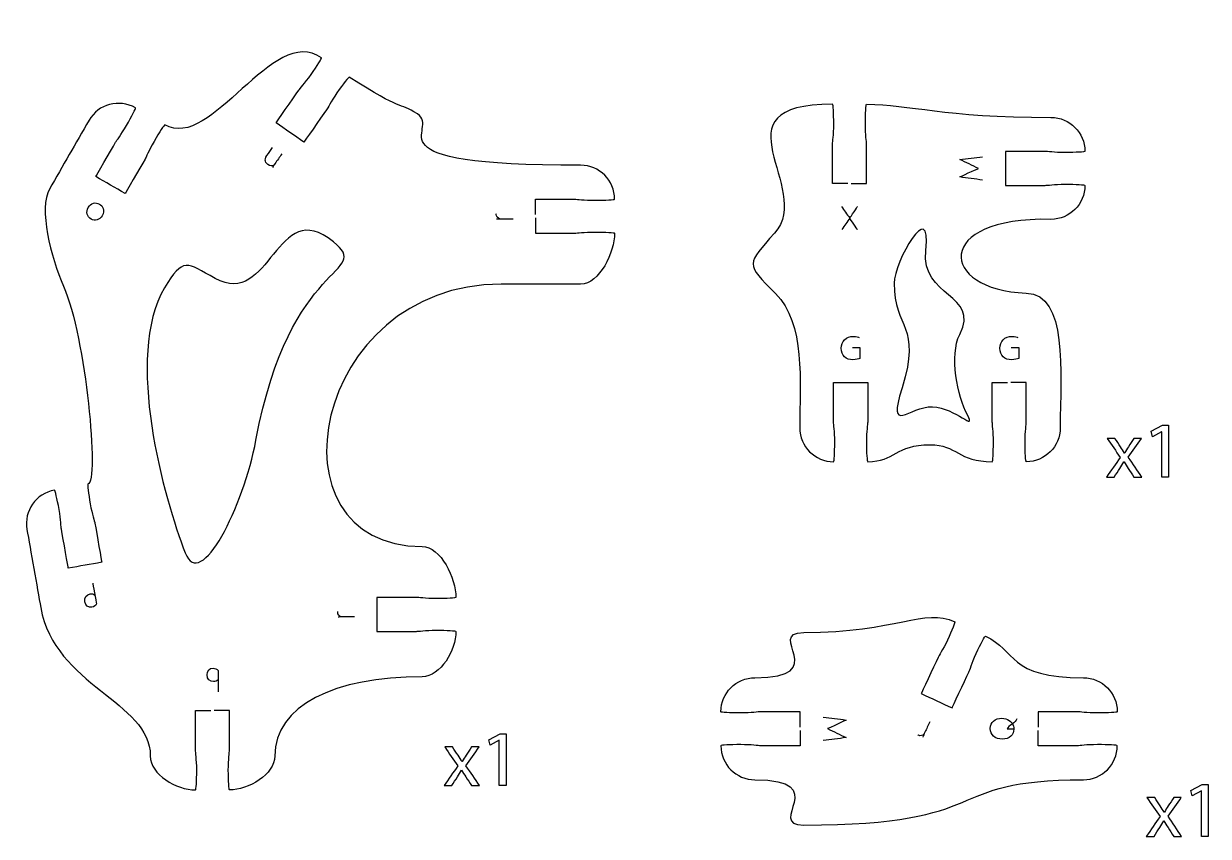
# Model space of a CAD drawing. Extents: x 0 to 1000, y 0 to 600.
# Drawn here: x 429.1 to 533.7, y 303.2 to 375 of the extents above; entities that cross this region are included whole.
import ezdxf

# ---------------------------------------------------------------- set-up
doc = ezdxf.new("R2010")
doc.units = 0
doc.header["$MEASUREMENT"] = 0
doc.layers.add('DEFAULT', color=7, linetype='CONTINUOUS')

msp = doc.modelspace()

# ---------------------------------------------------------------- linework, layer by layer
at = {"layer": 'DEFAULT', "color": 250}
for points in [[(529.54, 338.92), (529.53, 338.92), (528.73, 338.49), (528.61, 338.97), (529.61, 339.5), (530.14, 339.5), (530.14, 334.92), (529.54, 334.92)], [(471.05, 311.69), (471.04, 311.69), (470.24, 311.26), (470.12, 311.73), (471.12, 312.26), (471.65, 312.26), (471.65, 307.68), (471.05, 307.68)], [(533.05, 307.21), (533.04, 307.21), (532.24, 306.78), (532.12, 307.25), (533.12, 307.79), (533.65, 307.79), (533.65, 303.2), (533.05, 303.2)]]:
    msp.add_lwpolyline(points, close=True, dxfattribs=at)
at = {"layer": 'DEFAULT', "color": 1}
for points, knots in [([(474.24, 358.11), (474.24, 358.56), (474.24, 359.01), (474.24, 359.46), (475.4, 359.46), (476.57, 359.46), (477.74, 359.46), (477.91, 359.46), (478.52, 359.36), (479.49, 359.36), (480.45, 359.36), (481.24, 359.41), (481.24, 359.46), (481.24, 361.12), (479.89, 362.46), (478.23, 362.46), (458.68, 362.46), (466.04, 365.57), (463.82, 366.99), (462.1, 368.08), (462.61, 367.15), (457.81, 370.23), (457.77, 370.26), (457.28, 369.64), (456.72, 368.85), (456.17, 368.06), (455.9, 367.5), (455.8, 367.36), (455.3, 366.64), (453.8, 364.49), (453.8, 364.49), (452.98, 365.07), (452.16, 365.64), (451.34, 366.21), (451.34, 366.21), (452.84, 368.37), (453.35, 369.08), (453.44, 369.22), (453.88, 369.67), (454.43, 370.46), (454.99, 371.25), (455.4, 371.92), (455.35, 371.95), (451.03, 374.96), (445.64, 363.65), (441.53, 366.02), (441.48, 366.05), (441.05, 365.4), (440.57, 364.56), (440.08, 363.72), (439.87, 363.15), (439.78, 362.99), (439.34, 362.24), (438.03, 359.96), (438.03, 359.96), (437.16, 360.46), (436.3, 360.96), (435.43, 361.46), (435.43, 361.46), (436.74, 363.73), (437.18, 364.49), (437.27, 364.64), (437.66, 365.12), (438.14, 365.96), (438.63, 366.8), (438.98, 367.5), (438.93, 367.52), (437.49, 368.35), (435.66, 367.86), (434.83, 366.43), (433.67, 364.41), (432.5, 362.38), (431.34, 360.36), (430.36, 358.67), (431.46, 354.33), (432.58, 351.78), (434.57, 347.28), (435.74, 334.46), (434.74, 334.29), (434.69, 334.28), (434.78, 333.5), (434.94, 332.55), (435.11, 331.6), (435.32, 331.01), (435.35, 330.84), (435.5, 329.98), (435.96, 327.4), (435.96, 327.4), (434.97, 327.22), (433.99, 327.05), (433, 326.88), (433, 326.88), (432.55, 329.46), (432.39, 330.32), (432.36, 330.5), (432.35, 331.11), (432.19, 332.06), (432.02, 333.01), (431.84, 333.77), (431.78, 333.77), (430.15, 333.48), (429.06, 331.93), (429.35, 330.3), (429.66, 328.57), (430.26, 325.12), (430.57, 323.4), (431.78, 316.5), (440.24, 315.12), (440.24, 310.3), (440.24, 308.65), (442.57, 307.3), (444.23, 307.3), (444.29, 307.3), (444.34, 308.08), (444.34, 309.05), (444.34, 310.02), (444.23, 310.63), (444.23, 310.8), (444.23, 311.97), (444.23, 313.13), (444.23, 314.3), (444.68, 314.3), (445.13, 314.3), (445.58, 314.3)], [0, 0, 0, 0, 3.83, 3.83, 3.83, 13.75, 13.75, 13.75, 14.75, 14.75, 14.75, 15.75, 15.75, 15.75, 16.75, 16.75, 16.75, 17.75, 17.75, 17.75, 18.75, 18.75, 18.75, 19.75, 19.75, 19.75, 20.75, 20.75, 20.75, 21.75, 21.75, 21.75, 30.258543, 30.258543, 30.258543, 31.258543, 31.258543, 31.258543, 32.258543, 32.258543, 32.258543, 33.258543, 33.258543, 33.258543, 34.258543, 34.258543, 34.258543, 35.258543, 35.258543, 35.258543, 36.258543, 36.258543, 36.258543, 37.258543, 37.258543, 37.258543, 45.771151, 45.771151, 45.771151, 46.771151, 46.771151, 46.771151, 47.771151, 47.771151, 47.771151, 48.771151, 48.771151, 48.771151, 49.771151, 49.771151, 49.771151, 69.618128, 69.618128, 69.618128, 70.618128, 70.618128, 70.618128, 71.618128, 71.618128, 71.618128, 72.618128, 72.618128, 72.618128, 73.618128, 73.618128, 73.618128, 74.618128, 74.618128, 74.618128, 83.126083, 83.126083, 83.126083, 84.126083, 84.126083, 84.126083, 85.126083, 85.126083, 85.126083, 86.126083, 86.126083, 86.126083, 87.126083, 87.126083, 87.126083, 88.126083, 88.126083, 88.126083, 89.126083, 89.126083, 89.126083, 90.126083, 90.126083, 90.126083, 91.126083, 91.126083, 91.126083, 92.126083, 92.126083, 92.126083, 102.046083, 102.046083, 102.046083, 105.876083, 105.876083, 105.876083, 105.876083]), ([(501.83, 360.84), (501.38, 360.84), (500.93, 360.84), (500.48, 360.84), (500.48, 362.01), (500.48, 363.17), (500.48, 364.34), (500.48, 364.52), (500.58, 365.12), (500.58, 366.09), (500.58, 367.06), (500.54, 367.84), (500.48, 367.84), (489.66, 367.84), (498.89, 360.41), (495.36, 356.46), (492.89, 353.7), (492.78, 353.8), (495.44, 351.14), (498.1, 348.49), (497.58, 343.34), (497.58, 339.27), (497.58, 337.62), (498.92, 336.28), (500.57, 336.28), (500.63, 336.28), (500.67, 337.05), (500.67, 338.02), (500.67, 338.99), (500.57, 339.6), (500.57, 339.77), (500.57, 340.94), (500.57, 342.11), (500.57, 343.27), (501.57, 343.27), (502.58, 343.27), (503.58, 343.27), (503.58, 342.11), (503.58, 340.94), (503.58, 339.77), (503.58, 339.6), (503.47, 338.99), (503.47, 338.02), (503.47, 337.05), (503.52, 336.28), (503.58, 336.28), (505.98, 336.28), (506.04, 337.78), (509.08, 337.78), (511.48, 337.78), (511.54, 336.28), (514.58, 336.28), (514.63, 336.28), (514.68, 337.05), (514.68, 338.02), (514.68, 338.99), (514.58, 339.6), (514.58, 339.77), (514.58, 340.94), (514.58, 342.11), (514.58, 343.27), (515.03, 343.27), (515.48, 343.27), (515.93, 343.27)], [0, 0, 0, 0, 3.83, 3.83, 3.83, 13.75, 13.75, 13.75, 14.75, 14.75, 14.75, 15.75, 15.75, 15.75, 16.75, 16.75, 16.75, 17.75, 17.75, 17.75, 18.75, 18.75, 18.75, 19.75, 19.75, 19.75, 20.75, 20.75, 20.75, 21.75, 21.75, 21.75, 31.67, 31.67, 31.67, 40.18, 40.18, 40.18, 50.1, 50.1, 50.1, 51.1, 51.1, 51.1, 52.1, 52.1, 52.1, 53.1, 53.1, 53.1, 54.1, 54.1, 54.1, 55.1, 55.1, 55.1, 56.1, 56.1, 56.1, 66.02, 66.02, 66.02, 69.85, 69.85, 69.85, 69.85]), ([(502.13, 360.84), (502.58, 360.84), (503.03, 360.84), (503.48, 360.84), (503.48, 362.01), (503.48, 363.17), (503.48, 364.34), (503.48, 364.52), (503.38, 365.12), (503.38, 366.09), (503.38, 367.06), (503.42, 367.84), (503.48, 367.84), (507.38, 367.84), (510.13, 366.68), (519.76, 366.68), (521.42, 366.68), (522.76, 365.34), (522.76, 363.68), (522.76, 363.63), (521.98, 363.58), (521.01, 363.58), (520.04, 363.58), (519.43, 363.68), (519.26, 363.68), (518.09, 363.68), (516.93, 363.68), (515.76, 363.68), (515.76, 362.68), (515.76, 361.68), (515.76, 360.68), (516.93, 360.68), (518.09, 360.68), (519.26, 360.68), (519.43, 360.68), (520.04, 360.78), (521.01, 360.78), (521.98, 360.78), (522.76, 360.74), (522.76, 360.68), (522.76, 359.02), (521.42, 357.68), (519.76, 357.68), (509.33, 357.92), (509.8, 351.45), (517.58, 351.17), (521.26, 351.04), (520.58, 344.26), (520.58, 339.27), (520.58, 337.62), (519.24, 336.28), (517.58, 336.28), (517.52, 336.28), (517.48, 337.05), (517.48, 338.02), (517.48, 338.99), (517.58, 339.6), (517.58, 339.77), (517.58, 340.94), (517.58, 342.11), (517.58, 343.27), (517.13, 343.27), (516.68, 343.27), (516.23, 343.27)], [0, 0, 0, 0, 3.82, 3.82, 3.82, 13.74, 13.74, 13.74, 14.74, 14.74, 14.74, 15.74, 15.74, 15.74, 16.74, 16.74, 16.74, 17.74, 17.74, 17.74, 18.74, 18.74, 18.74, 19.74, 19.74, 19.74, 29.66, 29.66, 29.66, 38.17, 38.17, 38.17, 48.09, 48.09, 48.09, 49.09, 49.09, 49.09, 50.09, 50.09, 50.09, 51.09, 51.09, 51.09, 52.09, 52.09, 52.09, 53.09, 53.09, 53.09, 54.09, 54.09, 54.09, 55.09, 55.09, 55.09, 56.09, 56.09, 56.09, 66.01, 66.01, 66.01, 69.84, 69.84, 69.84, 69.84]), ([(441.5, 351.64), (443.12, 354.37), (443.46, 353.87), (445.97, 352.46), (450.86, 349.72), (451.34, 359.87), (456.41, 355.7), (459.97, 352.77), (452.57, 354.39), (449.57, 338.18), (448.49, 332.34), (444.67, 324.74), (443.32, 328.22), (441.48, 332.99), (437.91, 345.58), (441.5, 351.64)], [1, 1, 1, 1, 2, 2, 2, 3, 3, 3, 4, 4, 4, 5, 5, 5, 6, 6, 6, 6]), ([(474.24, 357.81), (474.24, 357.36), (474.24, 356.91), (474.24, 356.46), (475.4, 356.46), (476.57, 356.46), (477.74, 356.46), (477.91, 356.46), (478.52, 356.56), (479.49, 356.56), (480.45, 356.56), (481.24, 356.52), (481.24, 356.46), (481.24, 354.8), (479.89, 351.96), (478.23, 351.96), (475.9, 351.96), (473.57, 351.96), (471.23, 351.96), (454.45, 351.96), (450.23, 328.8), (464.24, 328.8), (465.89, 328.8), (467.23, 325.96), (467.23, 324.3), (467.23, 324.24), (466.45, 324.2), (465.48, 324.2), (464.52, 324.2), (463.91, 324.3), (463.73, 324.3), (462.57, 324.3), (461.4, 324.3), (460.23, 324.3), (460.23, 323.3), (460.23, 322.3), (460.23, 321.3), (461.4, 321.3), (462.57, 321.3), (463.73, 321.3), (463.91, 321.3), (464.52, 321.4), (465.48, 321.4), (466.45, 321.4), (467.23, 321.36), (467.23, 321.3), (467.23, 319.64), (465.89, 317.3), (464.24, 317.3), (456.5, 317.3), (451.23, 314.72), (451.23, 310.3), (451.23, 308.65), (448.89, 307.3), (447.23, 307.3), (447.18, 307.3), (447.13, 308.08), (447.13, 309.05), (447.13, 310.02), (447.23, 310.63), (447.23, 310.8), (447.23, 311.97), (447.23, 313.13), (447.23, 314.3), (446.78, 314.3), (446.33, 314.3), (445.88, 314.3)], [0, 0, 0, 0, 3.83, 3.83, 3.83, 13.75, 13.75, 13.75, 14.75, 14.75, 14.75, 15.75, 15.75, 15.75, 16.75, 16.75, 16.75, 36.59, 36.59, 36.59, 37.59, 37.59, 37.59, 38.59, 38.59, 38.59, 39.59, 39.59, 39.59, 40.59, 40.59, 40.59, 50.51, 50.51, 50.51, 59.01, 59.01, 59.01, 68.93, 68.93, 68.93, 69.93, 69.93, 69.93, 70.93, 70.93, 70.93, 71.93, 71.93, 71.93, 72.93, 72.93, 72.93, 73.93, 73.93, 73.93, 74.93, 74.93, 74.93, 75.93, 75.93, 75.93, 85.85, 85.85, 85.85, 89.68, 89.68, 89.68, 89.68]), ([(497.62, 312.85), (497.62, 313.3), (497.62, 313.75), (497.62, 314.2), (496.45, 314.2), (495.29, 314.2), (494.12, 314.2), (493.94, 314.2), (493.34, 314.1), (492.37, 314.1), (491.4, 314.1), (490.62, 314.14), (490.62, 314.2), (490.62, 315.86), (491.96, 317.2), (493.62, 317.2), (500.56, 317.2), (494.47, 321.2), (497.94, 321.2), (506.19, 321.2), (508.55, 323.42), (511.27, 322.15), (511.32, 322.13), (511.03, 321.4), (510.62, 320.52), (510.21, 319.65), (509.87, 319.14), (509.79, 318.98), (509.42, 318.19), (508.31, 315.81), (508.31, 315.81), (509.22, 315.38), (510.13, 314.96), (511.03, 314.54), (511.03, 314.54), (512.14, 316.92), (512.51, 317.71), (512.59, 317.87), (512.75, 318.46), (513.16, 319.34), (513.57, 320.22), (513.94, 320.91), (513.99, 320.88), (516.71, 319.62), (515.94, 317.2), (522.62, 317.2), (524.28, 317.2), (525.62, 315.86), (525.62, 314.2), (525.62, 314.14), (524.84, 314.1), (523.87, 314.1), (522.9, 314.1), (522.29, 314.2), (522.12, 314.2), (520.95, 314.2), (519.78, 314.2), (518.62, 314.2), (518.62, 313.75), (518.62, 313.3), (518.62, 312.85)], [0, 0, 0, 0, 3.83, 3.83, 3.83, 13.75, 13.75, 13.75, 14.75, 14.75, 14.75, 15.75, 15.75, 15.75, 16.75, 16.75, 16.75, 17.75, 17.75, 17.75, 18.75, 18.75, 18.75, 19.75, 19.75, 19.75, 20.75, 20.75, 20.75, 21.75, 21.75, 21.75, 30.254834, 30.254834, 30.254834, 31.254834, 31.254834, 31.254834, 32.254834, 32.254834, 32.254834, 33.254834, 33.254834, 33.254834, 34.254834, 34.254834, 34.254834, 35.254834, 35.254834, 35.254834, 36.254834, 36.254834, 36.254834, 37.254834, 37.254834, 37.254834, 47.174834, 47.174834, 47.174834, 51.004834, 51.004834, 51.004834, 51.004834]), ([(497.62, 312.55), (497.62, 312.1), (497.62, 311.65), (497.62, 311.2), (496.45, 311.2), (495.29, 311.2), (494.12, 311.2), (493.94, 311.2), (493.34, 311.3), (492.37, 311.3), (491.4, 311.3), (490.62, 311.26), (490.62, 311.2), (490.62, 309.54), (491.96, 308.2), (493.62, 308.2), (500.56, 308.2), (494.47, 304.2), (497.94, 304.2), (515.14, 304.2), (509.78, 308.2), (522.62, 308.2), (524.28, 308.2), (525.62, 309.54), (525.62, 311.2), (525.62, 311.26), (524.84, 311.3), (523.87, 311.3), (522.9, 311.3), (522.29, 311.2), (522.12, 311.2), (520.95, 311.2), (519.78, 311.2), (518.62, 311.2), (518.62, 311.65), (518.62, 312.1), (518.62, 312.55)], [0, 0, 0, 0, 3.83, 3.83, 3.83, 13.75, 13.75, 13.75, 14.75, 14.75, 14.75, 15.75, 15.75, 15.75, 16.75, 16.75, 16.75, 17.75, 17.75, 17.75, 18.75, 18.75, 18.75, 19.75, 19.75, 19.75, 20.75, 20.75, 20.75, 21.75, 21.75, 21.75, 31.67, 31.67, 31.67, 35.5, 35.5, 35.5, 35.5])]:
    msp.add_open_spline(points, degree=3, knots=knots, dxfattribs=at)
at = {"layer": 'DEFAULT', "color": 250}
for points, knots in [([(451.16, 362.46), (451.02, 362.39), (450.8, 362.38), (450.61, 362.52), (450.44, 362.63), (450.26, 362.91), (450.54, 363.32), (450.71, 363.55), (450.87, 363.79), (451.04, 364.03)], [0, 0, 0, 0, 1, 1, 1, 2, 2, 2, 4.456303, 4.456303, 4.456303, 4.456303]), ([(451.85, 363.46), (451.65, 363.17), (451.45, 362.88), (451.24, 362.59), (451.16, 362.47), (451.09, 362.37), (451.03, 362.26)], [0, 0, 0, 0, 3.000601, 3.000601, 3.000601, 4.000601, 4.000601, 4.000601, 4.000601]), ([(513.73, 361.15), (513.05, 361.24), (512.38, 361.33), (511.71, 361.42), (511.71, 361.42), (513.16, 362.12), (513.37, 362.17), (512.81, 362.44), (512.26, 362.7), (511.71, 362.97), (512.38, 363.05), (513.05, 363.13), (513.73, 363.21)], [0, 0, 0, 0, 5.778666, 5.778666, 5.778666, 6.778666, 6.778666, 6.778666, 11.992102, 11.992102, 11.992102, 17.763104, 17.763104, 17.763104, 17.763104]), ([(435.99, 358), (436.26, 358.47), (436.05, 358.86), (435.75, 359.03), (435.41, 359.23), (435, 359.13), (434.77, 358.73), (434.53, 358.31), (434.66, 357.91), (435.01, 357.71), (435.37, 357.5), (435.76, 357.62), (435.99, 358)], [0, 0, 0, 0, 1, 1, 1, 2, 2, 2, 3, 3, 3, 4, 4, 4, 4]), ([(501.27, 358.81), (501.51, 358.47), (501.75, 358.13), (501.99, 357.79), (502.08, 357.91), (502.69, 358.81), (502.69, 358.81)], [0, 0, 0, 0, 3.548245, 3.548245, 3.548245, 4.548245, 4.548245, 4.548245, 4.548245]), ([(471.11, 357.71), (470.91, 357.78), (470.79, 357.94), (470.79, 358.11), (470.79, 358.14), (470.79, 358.16), (470.8, 358.19)], [0, 0, 0, 0, 1, 1, 1, 2, 2, 2, 2]), ([(472.27, 357.71), (471.94, 357.71), (471.61, 357.71), (471.27, 357.71), (471.1, 357.71), (470.96, 357.71), (470.82, 357.7)], [0, 0, 0, 0, 2.83, 2.83, 2.83, 3.83, 3.83, 3.83, 3.83]), ([(502.67, 356.79), (502.67, 356.79), (502.08, 357.67), (501.99, 357.79), (501.76, 357.45), (501.53, 357.12), (501.29, 356.79)], [0, 0, 0, 0, 1, 1, 1, 4.45798, 4.45798, 4.45798, 4.45798]), ([(502.24, 346.37), (502.46, 346.37), (502.68, 346.37), (502.9, 346.37), (502.9, 346.04), (502.9, 345.72), (502.9, 345.4), (502.79, 345.35), (502.56, 345.29), (502.28, 345.29), (501.98, 345.29), (501.73, 345.36), (501.53, 345.55), (501.35, 345.72), (501.25, 345.99), (501.25, 346.3), (501.25, 346.91), (501.66, 347.35), (502.34, 347.35), (502.57, 347.35), (502.76, 347.3), (502.84, 347.26)], [0, 0, 0, 0, 1.887, 1.887, 1.887, 4.641, 4.641, 4.641, 5.641, 5.641, 5.641, 6.641, 6.641, 6.641, 7.641, 7.641, 7.641, 8.641, 8.641, 8.641, 9.641, 9.641, 9.641, 9.641]), ([(516.24, 346.37), (516.46, 346.37), (516.68, 346.37), (516.91, 346.37), (516.91, 346.04), (516.91, 345.72), (516.91, 345.4), (516.79, 345.35), (516.56, 345.29), (516.29, 345.29), (515.98, 345.29), (515.73, 345.36), (515.53, 345.55), (515.36, 345.72), (515.25, 345.99), (515.25, 346.3), (515.25, 346.91), (515.66, 347.35), (516.34, 347.35), (516.58, 347.35), (516.76, 347.3), (516.85, 347.26)], [0, 0, 0, 0, 1.887, 1.887, 1.887, 4.641, 4.641, 4.641, 5.641, 5.641, 5.641, 6.641, 6.641, 6.641, 7.641, 7.641, 7.641, 8.641, 8.641, 8.641, 9.641, 9.641, 9.641, 9.641]), ([(525.41, 338.33), (525.58, 338.09), (525.74, 337.84), (525.9, 337.6), (526.03, 337.41), (526.13, 337.23), (526.25, 337.04), (526.25, 337.04), (526.26, 337.04), (526.27, 337.04), (526.38, 337.24), (526.49, 337.42), (526.61, 337.6), (526.77, 337.85), (526.93, 338.09), (527.09, 338.33), (527.31, 338.33), (527.53, 338.33), (527.76, 338.33), (527.37, 337.78), (526.98, 337.23), (526.59, 336.68), (526.99, 336.09), (527.39, 335.5), (527.79, 334.92), (527.56, 334.92), (527.32, 334.92), (527.09, 334.92), (526.92, 335.17), (526.75, 335.43), (526.58, 335.69), (526.45, 335.88), (526.34, 336.07), (526.22, 336.28), (526.21, 336.28), (526.21, 336.28), (526.2, 336.28), (526.09, 336.07), (525.97, 335.89), (525.84, 335.69), (525.68, 335.43), (525.51, 335.17), (525.35, 334.92), (525.12, 334.92), (524.89, 334.92), (524.66, 334.92), (525.07, 335.5), (525.47, 336.08), (525.88, 336.66), (525.49, 337.22), (525.11, 337.77), (524.72, 338.33), (524.95, 338.33), (525.18, 338.33), (525.41, 338.33)], [1.961, 1.961, 1.961, 1.961, 4.45799, 4.45799, 4.45799, 5.45799, 5.45799, 5.45799, 5.51899, 5.51899, 5.51899, 6.51899, 6.51899, 6.51899, 8.988266, 8.988266, 8.988266, 10.889266, 10.889266, 10.889266, 16.617941, 16.617941, 16.617941, 22.665255, 22.665255, 22.665255, 24.665255, 24.665255, 24.665255, 27.26833, 27.26833, 27.26833, 28.26833, 28.26833, 28.26833, 28.30833, 28.30833, 28.30833, 29.30833, 29.30833, 29.30833, 31.900542, 31.900542, 31.900542, 33.840542, 33.840542, 33.840542, 39.861918, 39.861918, 39.861918, 45.627509, 45.627509, 45.627509, 47.588509, 47.588509, 47.588509, 47.588509]), ([(435.16, 325.56), (435.16, 325.56), (435.46, 323.87), (435.49, 323.73), (435.42, 323.58), (435.29, 323.47), (435.08, 323.44), (434.78, 323.39), (434.52, 323.57), (434.46, 323.91), (434.39, 324.31), (434.63, 324.56), (434.92, 324.61), (435.08, 324.64), (435.26, 324.6), (435.35, 324.51)], [0, 0, 0, 0, 1, 1, 1, 2, 2, 2, 3, 3, 3, 4, 4, 4, 5, 5, 5, 5]), ([(457.1, 322.57), (456.91, 322.64), (456.79, 322.8), (456.79, 322.97), (456.79, 323), (456.79, 323.02), (456.8, 323.05)], [0, 0, 0, 0, 1, 1, 1, 2, 2, 2, 2]), ([(458.27, 322.57), (457.94, 322.57), (457.61, 322.57), (457.27, 322.57), (457.1, 322.57), (456.95, 322.57), (456.82, 322.56)], [0, 0, 0, 0, 2.83, 2.83, 2.83, 3.83, 3.83, 3.83, 3.83]), ([(446.22, 317.04), (446.15, 316.93), (445.98, 316.86), (445.82, 316.86), (445.52, 316.86), (445.25, 317.06), (445.25, 317.47), (445.25, 317.82), (445.47, 318.05), (445.78, 318.05), (445.98, 318.05), (446.13, 317.97), (446.22, 317.83), (446.22, 317.69), (446.22, 315.97), (446.22, 315.97)], [0, 0, 0, 0, 1, 1, 1, 2, 2, 2, 3, 3, 3, 4, 4, 4, 5, 5, 5, 5]), ([(499.65, 313.73), (500.33, 313.65), (501, 313.56), (501.67, 313.47), (501.67, 313.47), (500.23, 312.76), (500.02, 312.71), (500.57, 312.45), (501.12, 312.18), (501.67, 311.92), (501, 311.83), (500.33, 311.75), (499.65, 311.67)], [0, 0, 0, 0, 5.778666, 5.778666, 5.778666, 6.778666, 6.778666, 6.778666, 11.992102, 11.992102, 11.992102, 17.763104, 17.763104, 17.763104, 17.763104]), ([(509.06, 313.3), (508.92, 312.99), (508.77, 312.69), (508.63, 312.39), (508.56, 312.23), (508.5, 312.1), (508.45, 311.97)], [0, 0, 0, 0, 2.830615, 2.830615, 2.830615, 3.830615, 3.830615, 3.830615, 3.830615]), ([(516.75, 313.57), (516.68, 313.29), (515.97, 312.94), (515.89, 312.7), (515.88, 312.66), (516.49, 312.71), (516.49, 312.67), (516.47, 312.19), (516.12, 311.78), (515.47, 311.78), (514.82, 311.78), (514.4, 312.17), (514.4, 312.72), (514.4, 313.27), (514.83, 313.63), (515.42, 313.63), (515.94, 313.63), (516.31, 313.31), (516.4, 313.08), (516.48, 312.86), (516.49, 312.7), (516.49, 312.7)], [0, 0, 0, 0, 1, 1, 1, 2, 2, 2, 3, 3, 3, 4, 4, 4, 5, 5, 5, 6, 6, 6, 7, 7, 7, 7]), ([(508.56, 312.24), (508.42, 312.09), (508.23, 312.04), (508.06, 312.12), (508.04, 312.13), (508.02, 312.14), (508, 312.16)], [0, 0, 0, 0, 1, 1, 1, 2, 2, 2, 2]), ([(466.93, 311.09), (467.09, 310.85), (467.25, 310.6), (467.41, 310.36), (467.54, 310.17), (467.65, 309.99), (467.76, 309.8), (467.77, 309.8), (467.77, 309.8), (467.78, 309.8), (467.89, 310.01), (468.01, 310.18), (468.12, 310.37), (468.28, 310.61), (468.44, 310.85), (468.6, 311.09), (468.82, 311.09), (469.05, 311.09), (469.27, 311.09), (468.88, 310.54), (468.49, 309.99), (468.11, 309.44), (468.51, 308.85), (468.91, 308.27), (469.31, 307.68), (469.07, 307.68), (468.83, 307.68), (468.6, 307.68), (468.43, 307.93), (468.27, 308.19), (468.1, 308.45), (467.96, 308.64), (467.85, 308.84), (467.73, 309.04), (467.73, 309.04), (467.72, 309.04), (467.72, 309.04), (467.6, 308.84), (467.48, 308.65), (467.36, 308.45), (467.19, 308.19), (467.03, 307.93), (466.86, 307.68), (466.63, 307.68), (466.41, 307.68), (466.18, 307.68), (466.58, 308.26), (466.99, 308.84), (467.39, 309.42), (467.01, 309.98), (466.62, 310.54), (466.24, 311.09), (466.47, 311.09), (466.7, 311.09), (466.93, 311.09)], [1.96, 1.96, 1.96, 1.96, 4.45699, 4.45699, 4.45699, 5.45699, 5.45699, 5.45699, 5.51699, 5.51699, 5.51699, 6.51699, 6.51699, 6.51699, 8.986266, 8.986266, 8.986266, 10.887266, 10.887266, 10.887266, 16.615941, 16.615941, 16.615941, 22.663817, 22.663817, 22.663817, 24.664817, 24.664817, 24.664817, 27.267347, 27.267347, 27.267347, 28.267347, 28.267347, 28.267347, 28.307347, 28.307347, 28.307347, 29.307347, 29.307347, 29.307347, 31.899559, 31.899559, 31.899559, 33.839559, 33.839559, 33.839559, 39.860934, 39.860934, 39.860934, 45.625957, 45.625957, 45.625957, 47.585957, 47.585957, 47.585957, 47.585957]), ([(528.92, 306.62), (529.09, 306.38), (529.25, 306.13), (529.41, 305.89), (529.54, 305.7), (529.64, 305.52), (529.76, 305.33), (529.76, 305.33), (529.77, 305.33), (529.78, 305.33), (529.89, 305.53), (530, 305.71), (530.12, 305.89), (530.28, 306.14), (530.44, 306.38), (530.6, 306.62), (530.82, 306.62), (531.04, 306.62), (531.27, 306.62), (530.88, 306.07), (530.49, 305.52), (530.1, 304.97), (530.5, 304.38), (530.9, 303.79), (531.3, 303.2), (531.07, 303.2), (530.83, 303.2), (530.6, 303.2), (530.43, 303.46), (530.26, 303.72), (530.1, 303.97), (529.96, 304.17), (529.85, 304.36), (529.73, 304.57), (529.72, 304.57), (529.72, 304.57), (529.72, 304.57), (529.6, 304.36), (529.48, 304.18), (529.36, 303.97), (529.19, 303.72), (529.03, 303.46), (528.86, 303.2), (528.63, 303.2), (528.4, 303.2), (528.18, 303.2), (528.58, 303.78), (528.99, 304.37), (529.39, 304.95), (529, 305.5), (528.62, 306.06), (528.23, 306.62), (528.46, 306.62), (528.69, 306.62), (528.92, 306.62)], [0, 0, 0, 0, 2.497543, 2.497543, 2.497543, 3.497543, 3.497543, 3.497543, 3.557543, 3.557543, 3.557543, 4.557543, 4.557543, 4.557543, 7.026819, 7.026819, 7.026819, 8.927819, 8.927819, 8.927819, 14.656494, 14.656494, 14.656494, 20.70437, 20.70437, 20.70437, 22.70537, 22.70537, 22.70537, 25.3079, 25.3079, 25.3079, 26.3079, 26.3079, 26.3079, 26.3479, 26.3479, 26.3479, 27.3479, 27.3479, 27.3479, 29.940112, 29.940112, 29.940112, 31.880112, 31.880112, 31.880112, 37.901487, 37.901487, 37.901487, 43.666509, 43.666509, 43.666509, 45.626509, 45.626509, 45.626509, 45.626509])]:
    msp.add_open_spline(points, degree=3, knots=knots, dxfattribs=at)
at = {"layer": 'DEFAULT', "color": 5}
msp.add_open_spline([(506.61, 342.79), (508.36, 348.39), (505.91, 347.97), (505.91, 352.06), (505.91, 353.84), (509.24, 359.84), (508.7, 354.93), (508.24, 350.78), (513.56, 351.1), (511.71, 347.52), (510.76, 345.69), (511.54, 342), (512.38, 340.42), (513.21, 338.84), (511.38, 341.04), (509.31, 341.13), (507.24, 341.21), (505.29, 338.53), (506.61, 342.79)], degree=3, knots=[0, 0, 0, 0, 1, 1, 1, 2, 2, 2, 3, 3, 3, 4, 4, 4, 5, 5, 5, 6, 6, 6, 6], dxfattribs=at)

doc.saveas('drawing.dxf')
